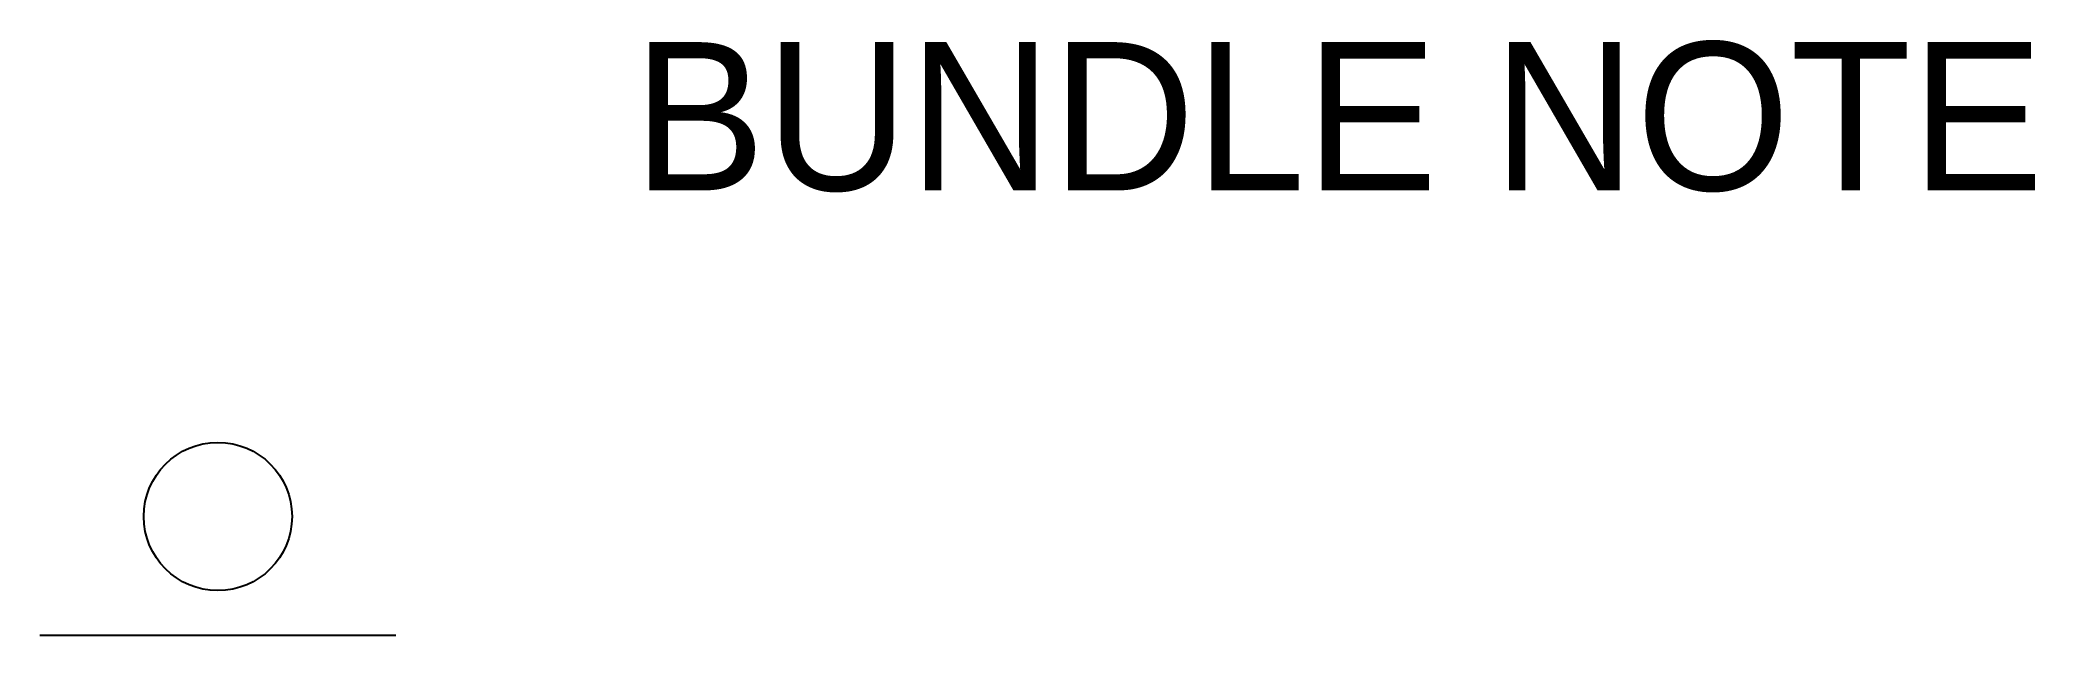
# Paper-space layout 'LayoutBundle' of a CAD drawing. Header units: metres. Extents: x 80 to 215, y 120 to 160.
import ezdxf

# ---------------------------------------------------------------- set-up
doc = ezdxf.new("R2010")
doc.units = ezdxf.units.M
doc.layers.add('Anno', color=7, linetype='Continuous')

# ---------------------------------------------------------------- blocks, each defined once
blk = doc.blocks.new('PaperBundle')
blk.add_line((0, 0), (24, 0))
blk.add_circle((12, 8), 5)

psp = doc.layouts.new('LayoutBundle')

# ---------------------------------------------------------------- block references
psp.add_blockref('PaperBundle', (80, 120))

# ---------------------------------------------------------------- texts
at = {"layer": 'Anno'}
psp.add_text('BUNDLE NOTE', height=10, dxfattribs=at).set_placement((120, 150))

doc.saveas('drawing.dxf')
